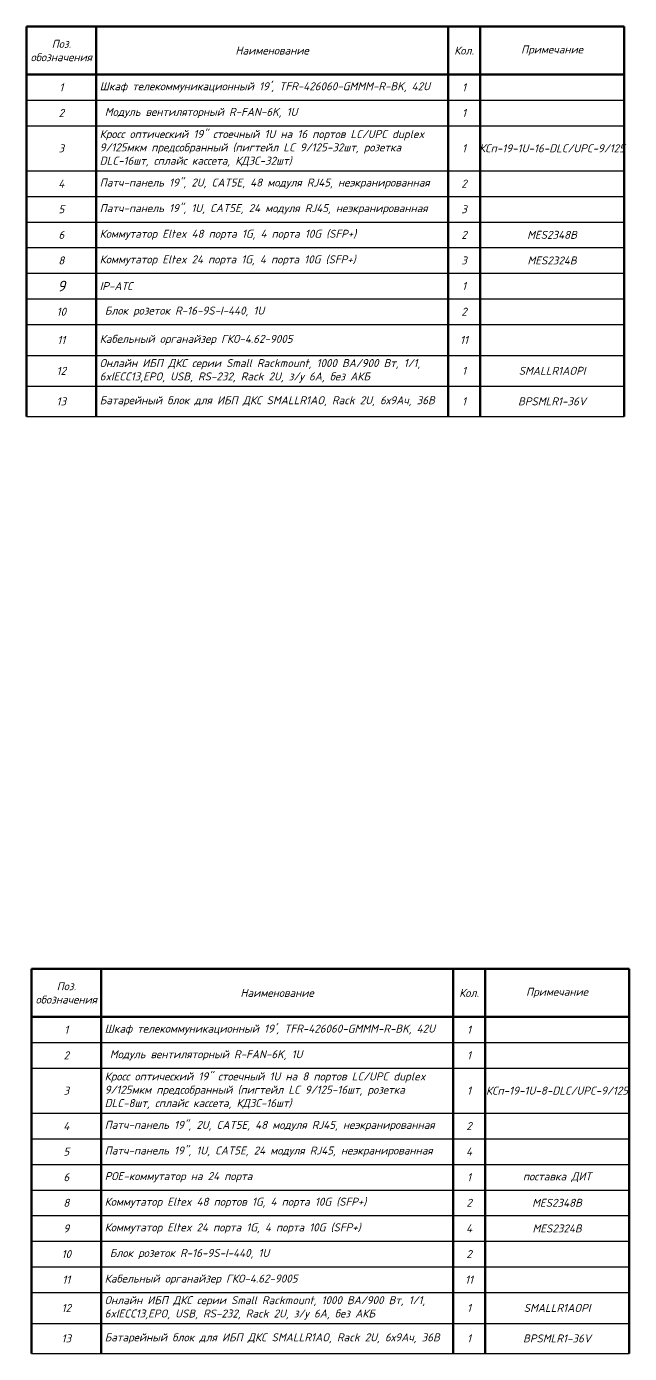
# Model space of a CAD drawing. Extents: x -260425 to 1294666, y -169889 to -2349.
# Drawn here: x 1006255 to 1025101, y -57070 to -15628 of the extents above; entities that cross this region are included whole.
import ezdxf

# ---------------------------------------------------------------- set-up
doc = ezdxf.new("R2010")
doc.units = 0
doc.header["$LTSCALE"] = 100
doc.layers.add('Текст', color=7, linetype='Continuous', lineweight=15)
doc.styles.add('1ISOCPEUR', font='isocpeui.ttf', dxfattribs={"height": 250})

# ---------------------------------------------------------------- blocks, each defined once
blk = doc.blocks.new('*T235')
at = {"layer": 'Текст', "color": 0, "lineweight": 50, "transparency": 16777216}
for p, q in [((0, 0), (18675, 0)), ((0, 0), (0, -12175)), ((2175, 0), (2175, -12175)), ((13175, 0), (13175, -12175)), ((14175, 0), (14175, -12175)), ((18675, 0), (18675, -12175)), ((0, -1500), (18675, -1500))]:
    blk.add_line(p, q, dxfattribs=at)
at = {"layer": 'Текст', "color": 0, "lineweight": 25, "transparency": 16777216}
for p, q in [((0, -2300), (18675, -2300)), ((0, -3100), (18675, -3100)), ((0, -4506), (18675, -4506)), ((0, -5306), (18675, -5306)), ((0, -6106), (18675, -6106)), ((0, -6906), (18675, -6906)), ((0, -7706), (18675, -7706)), ((0, -8506), (18675, -8506)), ((0, -9306), (18675, -9306)), ((0, -10271), (18675, -10271)), ((0, -11236), (18675, -11236)), ((0, -12175), (18675, -12175))]:
    blk.add_line(p, q, dxfattribs=at)
at = {"layer": 'Текст', "color": 0, "transparency": 16777216, "style": '1ISOCPEUR'}
for s, insert, char_height, width, attachment_point in [('Поз. обозначения', (1088, -750), 250, 1952.07, 5), ('Наименование', (7675, -750), 250, 10776.98, 5), ('Кол.', (13675, -750), 250, 776.98, 5), ('Примечание', (16425, -750), 250, 4276.98, 5), ('1', (1088, -1900), 250, 1952.07, 5), ("\\A1;Шкаф телекоммуникационный 19{\\A0;'}, TFR-426060-GMMM-R-BK, 42U", (2287, -1900), 250, 10776.98, 4), ('1', (13675, -1900), 250, 776.98, 5), ('2', (1088, -2700), 250, 1952.07, 5), (' Модуль вентиляторный R-FAN-6K, 1U', (2287, -2700), 250, 10776.98, 4), ('1', (13675, -2700), 250, 776.98, 5), ('Кросс оптический 19" стоечный 1U на 16 портов LC/UPC duplex 9/125мкм предсобранный (пигтейл LC 9/125-32шт, розетка DLC-16шт, сплайс кассета, КДЗС-32шт)', (2287, -3803), 250, 10776.98, 4), ('3', (1088, -3803), 250, 1952.07, 5), ('1', (13675, -3803), 250, 776.98, 5), ('КСп-19-1U-16-DLC/UPC-9/125', (16425, -3803), 250, 4276.98, 5), ('4', (1088, -4906), 250, 1952.07, 5), ('Патч-панель 19", 2U, CAT5E, 48 модуля RJ45, неэкранированная', (2287, -4906), 250, 10776.98, 4), ('2', (13675, -4906), 250, 776.98, 5), ('5', (1088, -5706), 250, 1952.07, 5), ('Патч-панель 19", 1U, CAT5E, 24 модуля RJ45, неэкранированная', (2287, -5706), 250, 10776.98, 4), ('3', (13675, -5706), 250, 776.98, 5), ('6', (1088, -6506), 250, 1952.07, 5), ('Коммутатор Eltex 48 порта 1G, 4 порта 10G (SFP+)', (2287, -6506), 250, 10776.98, 4), ('2', (13675, -6506), 250, 776.98, 5), ('MES2348B', (16425, -6506), 250, 4276.98, 5), ('8', (1088, -7306), 250, 1952.07, 5), ('Коммутатор Eltex 24 порта 1G, 4 порта 10G (SFP+)', (2287, -7306), 250, 10776.98, 4), ('3', (13675, -7306), 250, 776.98, 5), ('MES2324B', (16425, -7306), 250, 4276.98, 5), ('9', (1088, -8106), 335, 1952.07, 5), ('IP-АТС', (2287, -8106), 250, 10776.98, 4), ('1', (13675, -8106), 250, 776.98, 5), ('10', (1088, -8906), 250, 1952.07, 5), (' Блок розеток R-16-9S-I-440, 1U', (2287, -8906), 250, 10776.98, 4), ('2', (13675, -8906), 250, 776.98, 5), ('11', (1088, -9789), 250, 1952.07, 5), ('Кабельный органайзер ГКО-4.62-9005', (2287, -9789), 250, 10776.98, 4), ('11', (13675, -9789), 250, 776.98, 5), ('12', (1088, -10753), 250, 1952.07, 5), ('Онлайн ИБП ДКС серии Small Rackmount, 1000 ВА/900 Вт, 1/1, 6xIECC13,EPO, USB, RS-232, Rack 2U, з/у 6А, без АКБ', (2287, -10753), 250, 10776.98, 4), ('1', (13675, -10753), 250, 776.98, 5), ('SMALLR1AOPI', (16425, -10753), 250, 4276.98, 5), ('13', (1088, -11706), 250, 1952.07, 5), ('Батарейный блок для ИБП ДКС SMALLR1AO, Rack 2U, 6х9Ач, 36В', (2287, -11706), 250, 10776.98, 4), ('1', (13675, -11706), 250, 776.98, 5), ('BPSMLR1-36V', (16425, -11706), 250, 4276.98, 5)]:
    blk.add_mtext(s, dxfattribs=dict(at, insert=insert, char_height=char_height, width=width, attachment_point=attachment_point))
blk = doc.blocks.new('*T240')
at = {"layer": 'Текст', "color": 0, "lineweight": 50, "transparency": 16777216}
for p, q in [((0, 0), (18675, 0)), ((0, 0), (0, -12011)), ((2175, 0), (2175, -12011)), ((13175, 0), (13175, -12011)), ((14175, 0), (14175, -12011)), ((18675, 0), (18675, -12011)), ((0, -1500), (18675, -1500))]:
    blk.add_line(p, q, dxfattribs=at)
at = {"layer": 'Текст', "color": 0, "lineweight": 25, "transparency": 16777216}
for p, q in [((0, -2300), (18675, -2300)), ((0, -3100), (18675, -3100)), ((0, -4506), (18675, -4506)), ((0, -5306), (18675, -5306)), ((0, -6106), (18675, -6106)), ((0, -6906), (18675, -6906)), ((0, -7706), (18675, -7706)), ((0, -8506), (18675, -8506)), ((0, -9306), (18675, -9306)), ((0, -10106), (18675, -10106)), ((0, -11071), (18675, -11071)), ((0, -12011), (18675, -12011))]:
    blk.add_line(p, q, dxfattribs=at)
at = {"layer": 'Текст', "color": 0, "transparency": 16777216, "char_height": 250, "style": '1ISOCPEUR'}
for s, insert, width, attachment_point in [('Поз. обозначения', (1088, -750), 1952.07, 5), ('Наименование', (7675, -750), 10776.98, 5), ('Кол.', (13675, -750), 776.98, 5), ('Примечание', (16425, -750), 4276.98, 5), ('1', (1088, -1900), 1952.07, 5), ("\\A1;Шкаф телекоммуникационный 19{\\A0;'}, TFR-426060-GMMM-R-BK, 42U", (2287, -1900), 10776.98, 4), ('1', (13675, -1900), 776.98, 5), ('2', (1088, -2700), 1952.07, 5), (' Модуль вентиляторный R-FAN-6K, 1U', (2287, -2700), 10776.98, 4), ('1', (13675, -2700), 776.98, 5), ('Кросс оптический 19" стоечный 1U на 8 портов LC/UPC duplex 9/125мкм предсобранный (пигтейл LC 9/125-16шт, розетка DLC-8шт, сплайс кассета, КДЗС-16шт)', (2287, -3803), 10776.98, 4), ('3', (1088, -3803), 1952.07, 5), ('1', (13675, -3803), 776.98, 5), ('КСп-19-1U-8-DLC/UPC-9/125', (16425, -3803), 4276.98, 5), ('4', (1088, -4906), 1952.07, 5), ('Патч-панель 19", 2U, CAT5E, 48 модуля RJ45, неэкранированная', (2287, -4906), 10776.98, 4), ('2', (13675, -4906), 776.98, 5), ('5', (1088, -5706), 1952.07, 5), ('Патч-панель 19", 1U, CAT5E, 24 модуля RJ45, неэкранированная', (2287, -5706), 10776.98, 4), ('4', (13675, -5706), 776.98, 5), ('6', (1088, -6506), 1952.07, 5), ('РОЕ-коммутатор на 24 порта', (2287, -6506), 10776.98, 4), ('1', (13675, -6506), 776.98, 5), ('поставка ДИТ', (16425, -6506), 4276.98, 5), ('8', (1088, -7306), 1952.07, 5), ('Коммутатор Eltex 48 портов 1G, 4 порта 10G (SFP+)', (2287, -7306), 10776.98, 4), ('2', (13675, -7306), 776.98, 5), ('MES2348B', (16425, -7306), 4276.98, 5), ('9', (1088, -8106), 1952.07, 5), ('Коммутатор Eltex 24 порта 1G, 4 порта 10G (SFP+)', (2287, -8106), 10776.98, 4), ('4', (13675, -8106), 776.98, 5), ('MES2324В', (16425, -8106), 4276.98, 5), ('10', (1088, -8906), 1952.07, 5), (' Блок розеток R-16-9S-I-440, 1U', (2287, -8906), 10776.98, 4), ('2', (13675, -8906), 776.98, 5), ('11', (1088, -9706), 1952.07, 5), ('Кабельный органайзер ГКО-4.62-9005', (2287, -9706), 10776.98, 4), ('11', (13675, -9706), 776.98, 5), ('Онлайн ИБП ДКС серии Small Rackmount, 1000 ВА/900 Вт, 1/1, 6xIECC13,EPO, USB, RS-232, Rack 2U, з/у 6А, без АКБ', (2287, -10589), 10776.98, 4), ('12', (1088, -10589), 1952.07, 5), ('1', (13675, -10589), 776.98, 5), ('SMALLR1AOPI', (16425, -10589), 4276.98, 5), ('13', (1088, -11541), 1952.07, 5), ('Батарейный блок для ИБП ДКС SMALLR1AO, Rack 2U, 6х9Ач, 36В', (2287, -11541), 10776.98, 4), ('1', (13675, -11541), 776.98, 5), ('BPSMLR1-36V', (16425, -11541), 4276.98, 5)]:
    blk.add_mtext(s, dxfattribs=dict(at, insert=insert, width=width, attachment_point=attachment_point))

msp = doc.modelspace()

# ---------------------------------------------------------------- block references
for name, p in [('*T235', (1006255.4, -15628)), ('*T240', (1006411.6, -45059.2))]:
    msp.add_blockref(name, p)

doc.saveas('drawing.dxf')
